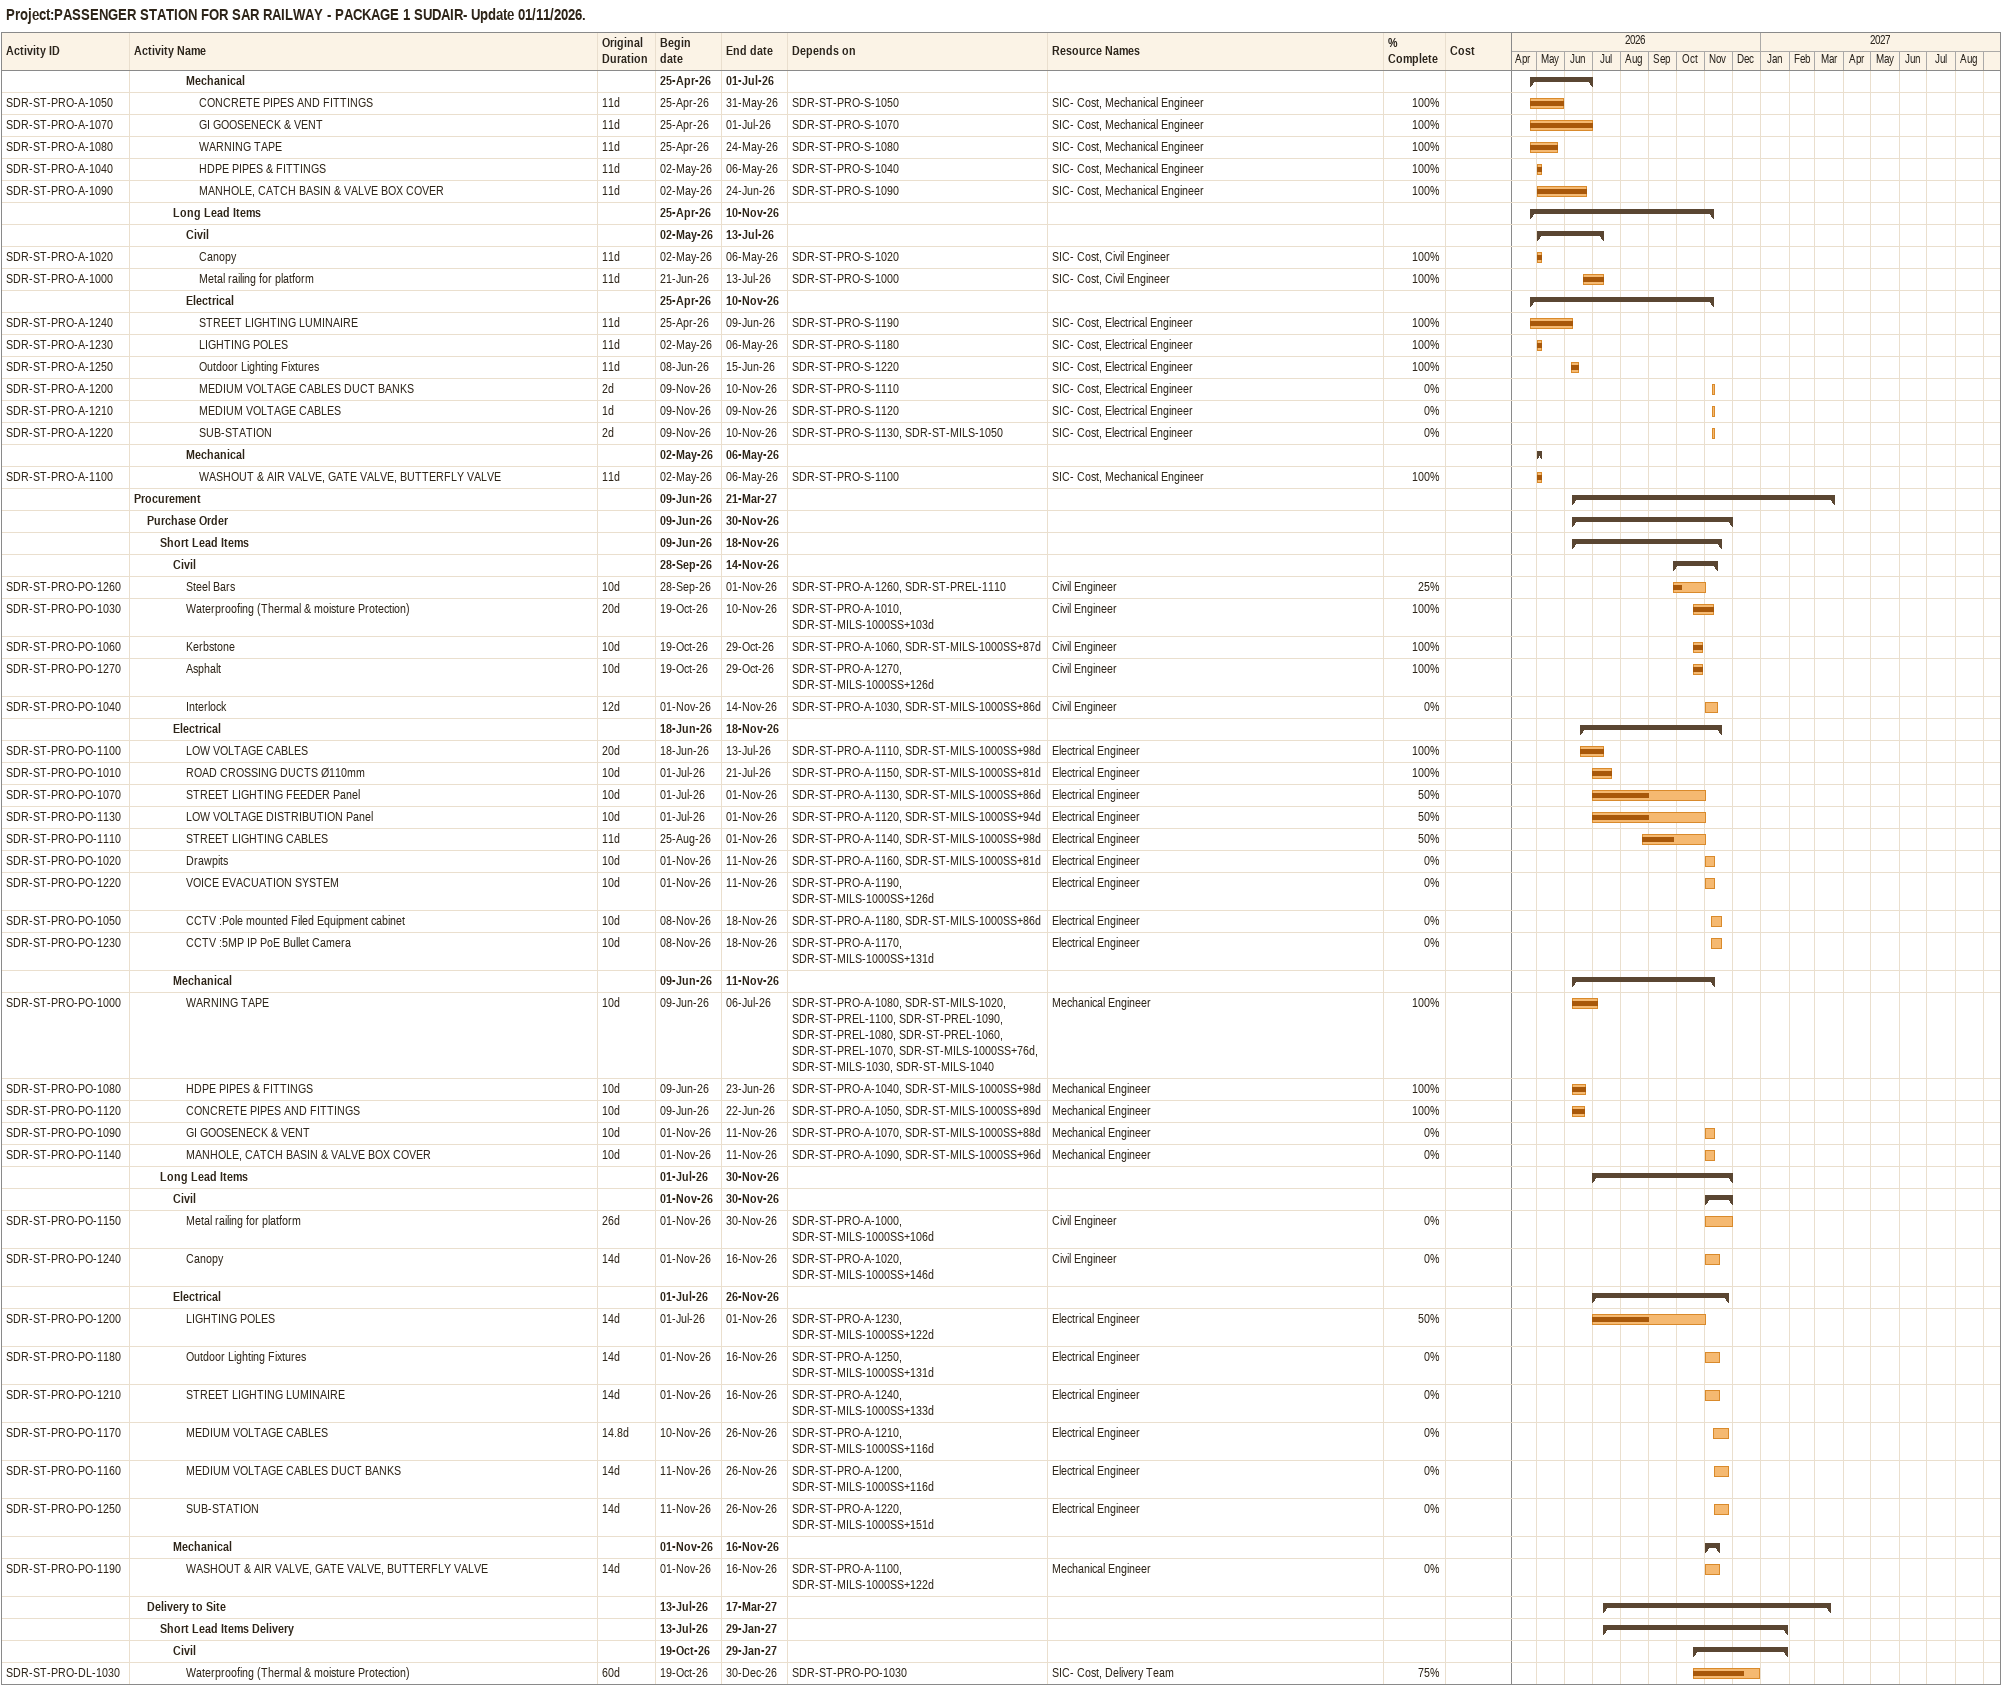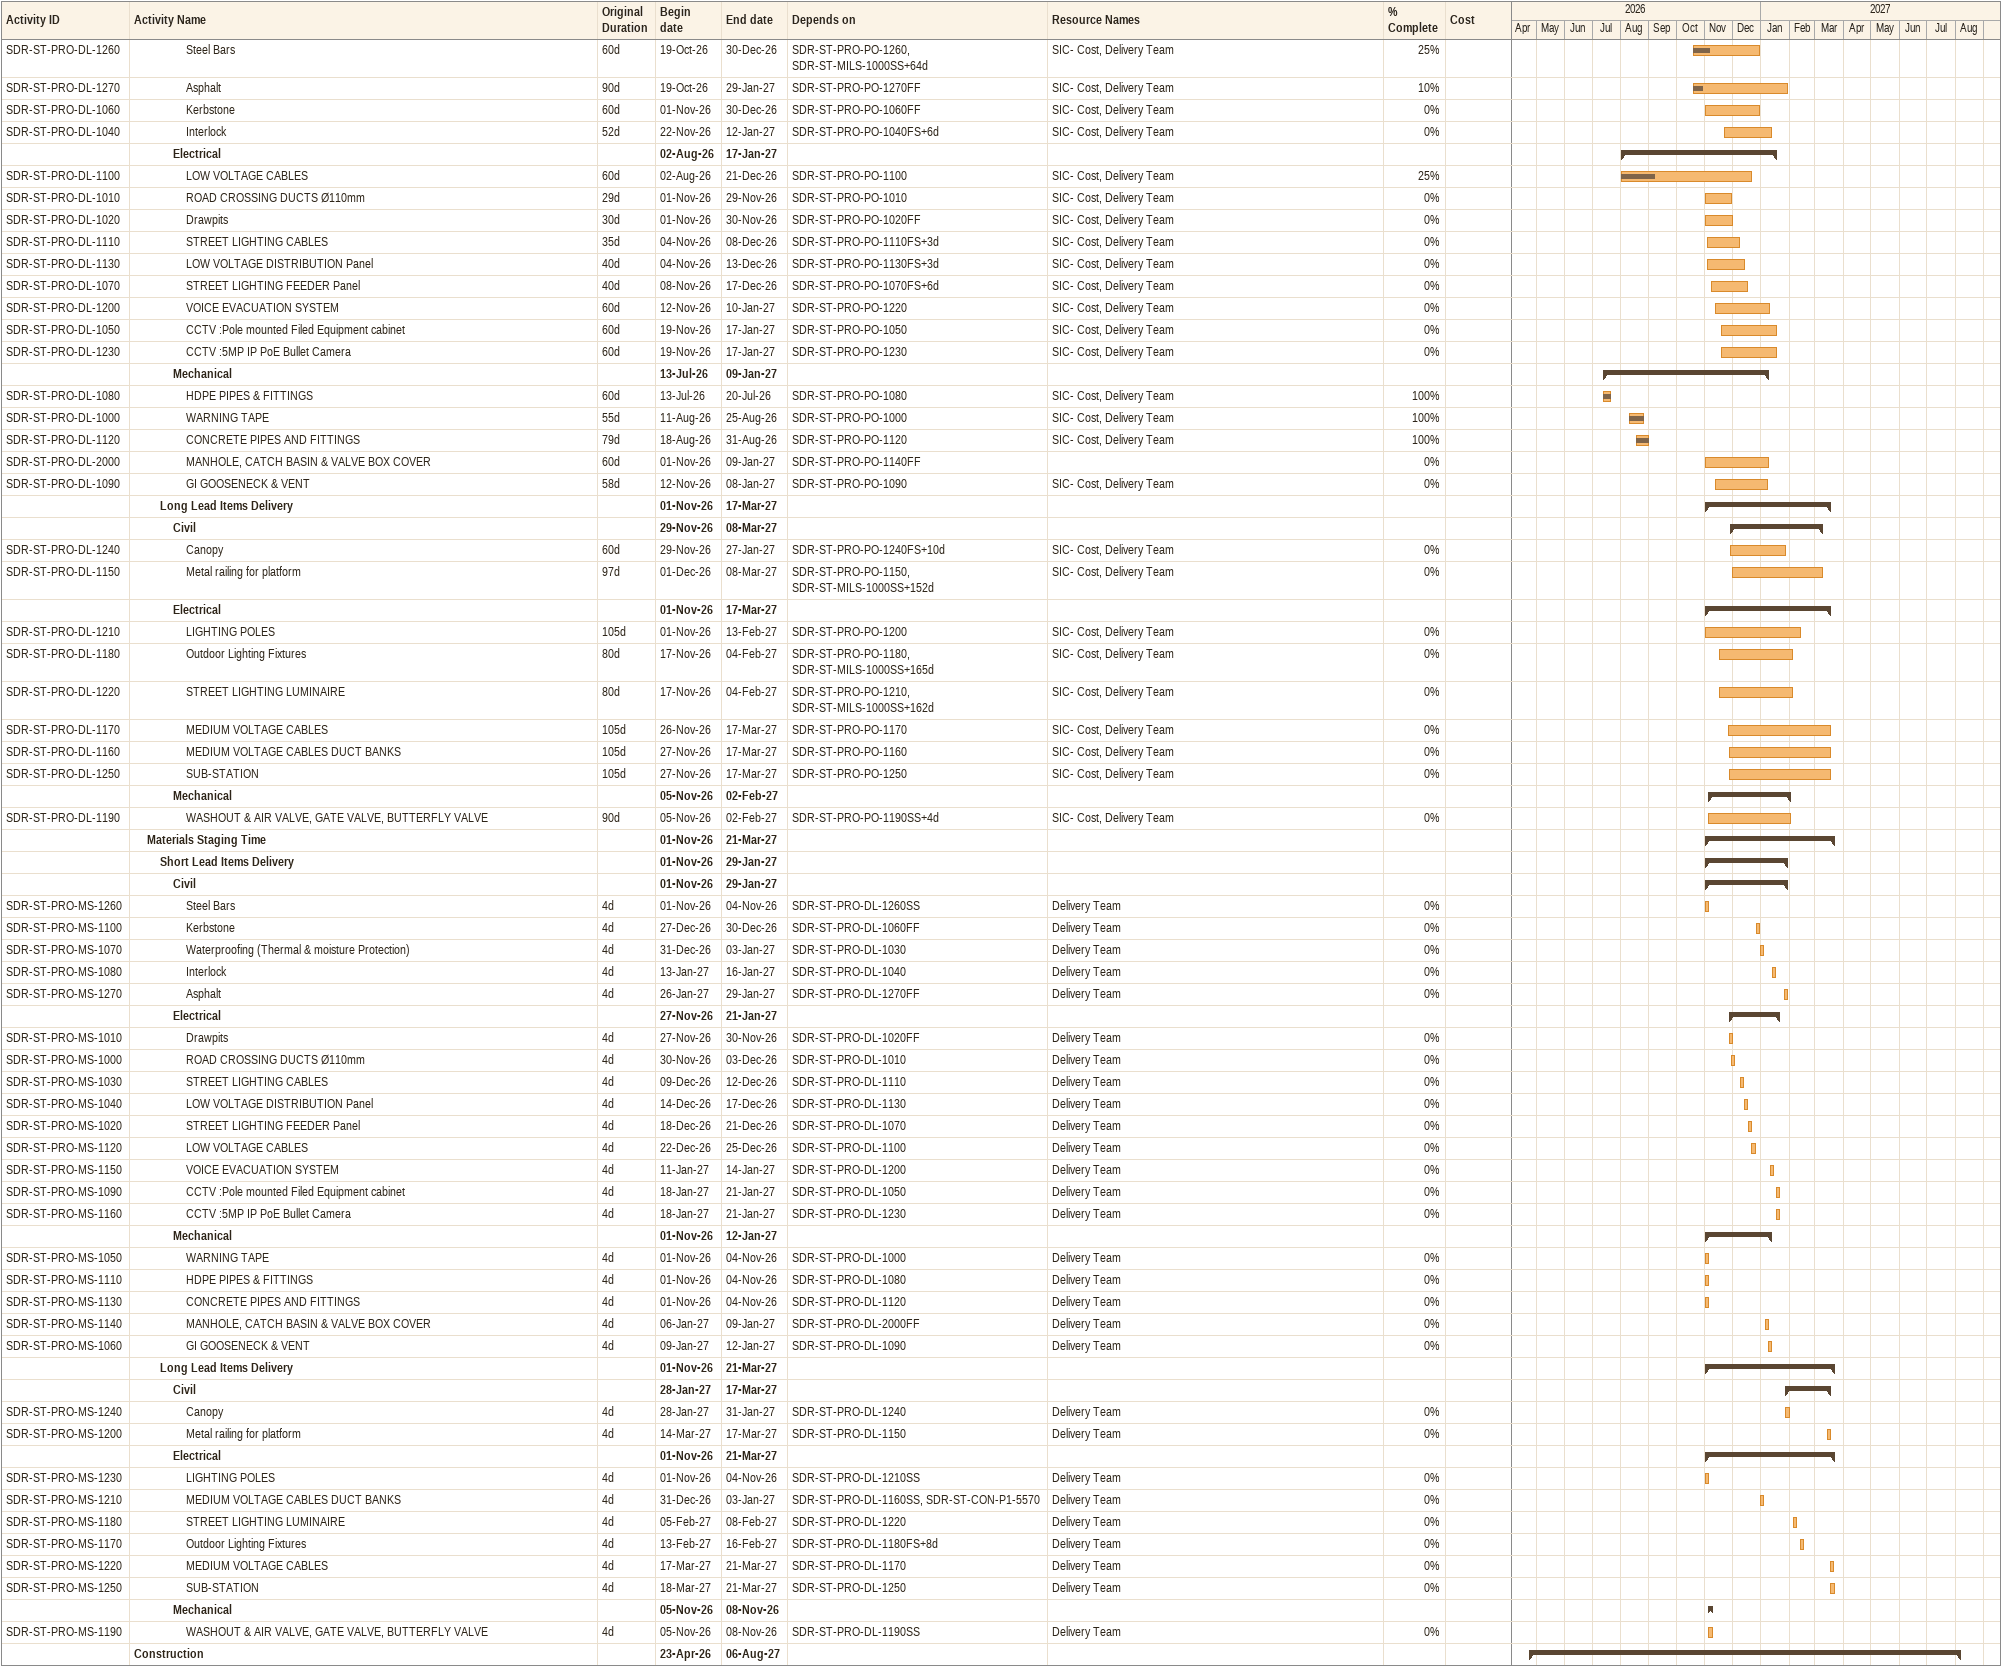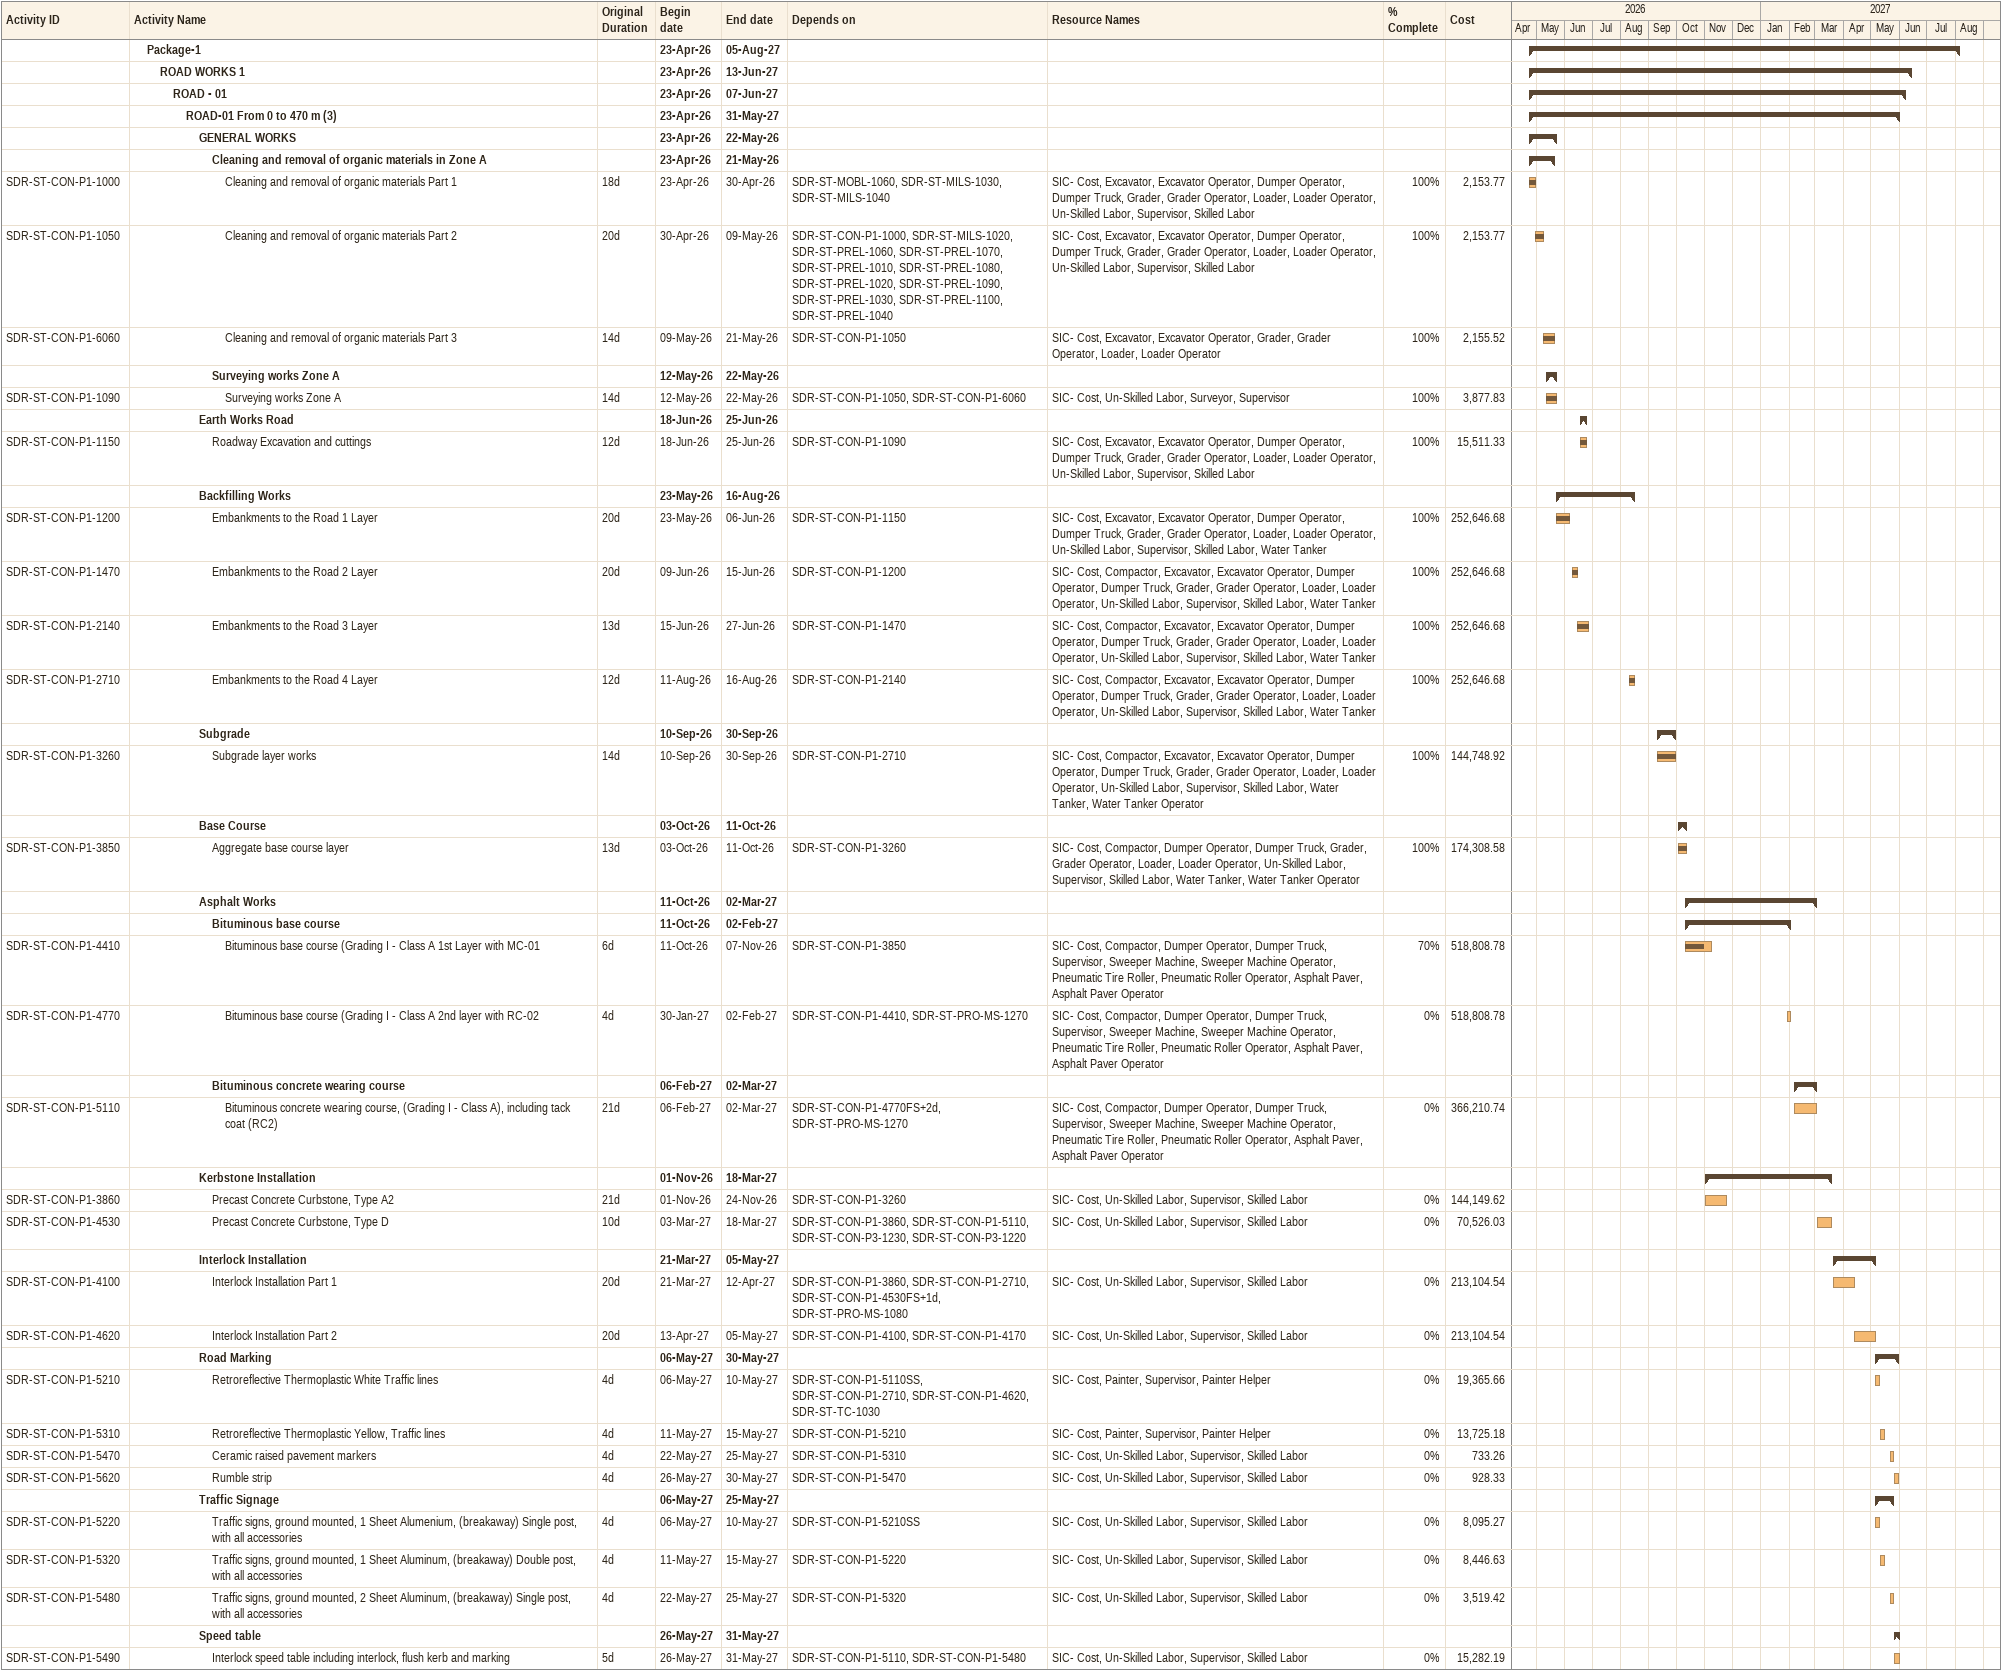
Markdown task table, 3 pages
Project:PASSENGER STATION FOR SAR RAILWAY - PACKAGE 1 SUDAIR- Update 01/11/2026.

| ID | Level | Task | Original duration | Start | Finish | Predecessors | Resources | % complete | Cost |
|---|---|---|---|---|---|---|---|---|---|
|  | 5 | **Mechanical** |  | 2026-04-25 | 2026-07-01 |  |  |  |  |
| SDR-ST-PRO-A-1050 | 6 | CONCRETE PIPES AND FITTINGS | 11d | 2026-04-25 | 2026-05-31 | SDR-ST-PRO-S-1050 | SIC- Cost, Mechanical Engineer | 100 |  |
| SDR-ST-PRO-A-1070 | 6 | GI GOOSENECK & VENT | 11d | 2026-04-25 | 2026-07-01 | SDR-ST-PRO-S-1070 | SIC- Cost, Mechanical Engineer | 100 |  |
| SDR-ST-PRO-A-1080 | 6 | WARNING TAPE | 11d | 2026-04-25 | 2026-05-24 | SDR-ST-PRO-S-1080 | SIC- Cost, Mechanical Engineer | 100 |  |
| SDR-ST-PRO-A-1040 | 6 | HDPE PIPES & FITTINGS | 11d | 2026-05-02 | 2026-05-06 | SDR-ST-PRO-S-1040 | SIC- Cost, Mechanical Engineer | 100 |  |
| SDR-ST-PRO-A-1090 | 6 | MANHOLE, CATCH BASIN & VALVE BOX COVER | 11d | 2026-05-02 | 2026-06-24 | SDR-ST-PRO-S-1090 | SIC- Cost, Mechanical Engineer | 100 |  |
|  | 4 | **Long Lead Items** |  | 2026-04-25 | 2026-11-10 |  |  |  |  |
|  | 5 | **Civil** |  | 2026-05-02 | 2026-07-13 |  |  |  |  |
| SDR-ST-PRO-A-1020 | 6 | Canopy | 11d | 2026-05-02 | 2026-05-06 | SDR-ST-PRO-S-1020 | SIC- Cost, Civil Engineer | 100 |  |
| SDR-ST-PRO-A-1000 | 6 | Metal railing for platform | 11d | 2026-06-21 | 2026-07-13 | SDR-ST-PRO-S-1000 | SIC- Cost, Civil Engineer | 100 |  |
|  | 5 | **Electrical** |  | 2026-04-25 | 2026-11-10 |  |  |  |  |
| SDR-ST-PRO-A-1240 | 6 | STREET LIGHTING LUMINAIRE | 11d | 2026-04-25 | 2026-06-09 | SDR-ST-PRO-S-1190 | SIC- Cost, Electrical Engineer | 100 |  |
| SDR-ST-PRO-A-1230 | 6 | LIGHTING POLES | 11d | 2026-05-02 | 2026-05-06 | SDR-ST-PRO-S-1180 | SIC- Cost, Electrical Engineer | 100 |  |
| SDR-ST-PRO-A-1250 | 6 | Outdoor Lighting Fixtures | 11d | 2026-06-08 | 2026-06-15 | SDR-ST-PRO-S-1220 | SIC- Cost, Electrical Engineer | 100 |  |
| SDR-ST-PRO-A-1200 | 6 | MEDIUM VOLTAGE CABLES DUCT BANKS | 2d | 2026-11-09 | 2026-11-10 | SDR-ST-PRO-S-1110 | SIC- Cost, Electrical Engineer | 0 |  |
| SDR-ST-PRO-A-1210 | 6 | MEDIUM VOLTAGE CABLES | 1d | 2026-11-09 | 2026-11-09 | SDR-ST-PRO-S-1120 | SIC- Cost, Electrical Engineer | 0 |  |
| SDR-ST-PRO-A-1220 | 6 | SUB-STATION | 2d | 2026-11-09 | 2026-11-10 | SDR-ST-PRO-S-1130, SDR-ST-MILS-1050 | SIC- Cost, Electrical Engineer | 0 |  |
|  | 5 | **Mechanical** |  | 2026-05-02 | 2026-05-06 |  |  |  |  |
| SDR-ST-PRO-A-1100 | 6 | WASHOUT & AIR VALVE, GATE VALVE, BUTTERFLY VALVE | 11d | 2026-05-02 | 2026-05-06 | SDR-ST-PRO-S-1100 | SIC- Cost, Mechanical Engineer | 100 |  |
|  | 1 | **Procurement** |  | 2026-06-09 | 2027-03-21 |  |  |  |  |
|  | 2 | **Purchase Order** |  | 2026-06-09 | 2026-11-30 |  |  |  |  |
|  | 3 | **Short Lead Items** |  | 2026-06-09 | 2026-11-18 |  |  |  |  |
|  | 4 | **Civil** |  | 2026-09-28 | 2026-11-14 |  |  |  |  |
| SDR-ST-PRO-PO-1260 | 5 | Steel Bars | 10d | 2026-09-28 | 2026-11-01 | SDR-ST-PRO-A-1260, SDR-ST-PREL-1110 | Civil Engineer | 25 |  |
| SDR-ST-PRO-PO-1030 | 5 | Waterproofing (Thermal & moisture Protection) | 20d | 2026-10-19 | 2026-11-10 | SDR-ST-PRO-A-1010, SDR-ST-MILS-1000SS+103d | Civil Engineer | 100 |  |
| SDR-ST-PRO-PO-1060 | 5 | Kerbstone | 10d | 2026-10-19 | 2026-10-29 | SDR-ST-PRO-A-1060, SDR-ST-MILS-1000SS+87d | Civil Engineer | 100 |  |
| SDR-ST-PRO-PO-1270 | 5 | Asphalt | 10d | 2026-10-19 | 2026-10-29 | SDR-ST-PRO-A-1270, SDR-ST-MILS-1000SS+126d | Civil Engineer | 100 |  |
| SDR-ST-PRO-PO-1040 | 5 | Interlock | 12d | 2026-11-01 | 2026-11-14 | SDR-ST-PRO-A-1030, SDR-ST-MILS-1000SS+86d | Civil Engineer | 0 |  |
|  | 4 | **Electrical** |  | 2026-06-18 | 2026-11-18 |  |  |  |  |
| SDR-ST-PRO-PO-1100 | 5 | LOW VOLTAGE CABLES | 20d | 2026-06-18 | 2026-07-13 | SDR-ST-PRO-A-1110, SDR-ST-MILS-1000SS+98d | Electrical Engineer | 100 |  |
| SDR-ST-PRO-PO-1010 | 5 | ROAD CROSSING DUCTS Ø110mm | 10d | 2026-07-01 | 2026-07-21 | SDR-ST-PRO-A-1150, SDR-ST-MILS-1000SS+81d | Electrical Engineer | 100 |  |
| SDR-ST-PRO-PO-1070 | 5 | STREET LIGHTING FEEDER Panel | 10d | 2026-07-01 | 2026-11-01 | SDR-ST-PRO-A-1130, SDR-ST-MILS-1000SS+86d | Electrical Engineer | 50 |  |
| SDR-ST-PRO-PO-1130 | 5 | LOW VOLTAGE DISTRIBUTION Panel | 10d | 2026-07-01 | 2026-11-01 | SDR-ST-PRO-A-1120, SDR-ST-MILS-1000SS+94d | Electrical Engineer | 50 |  |
| SDR-ST-PRO-PO-1110 | 5 | STREET LIGHTING CABLES | 11d | 2026-08-25 | 2026-11-01 | SDR-ST-PRO-A-1140, SDR-ST-MILS-1000SS+98d | Electrical Engineer | 50 |  |
| SDR-ST-PRO-PO-1020 | 5 | Drawpits | 10d | 2026-11-01 | 2026-11-11 | SDR-ST-PRO-A-1160, SDR-ST-MILS-1000SS+81d | Electrical Engineer | 0 |  |
| SDR-ST-PRO-PO-1220 | 5 | VOICE EVACUATION SYSTEM | 10d | 2026-11-01 | 2026-11-11 | SDR-ST-PRO-A-1190, SDR-ST-MILS-1000SS+126d | Electrical Engineer | 0 |  |
| SDR-ST-PRO-PO-1050 | 5 | CCTV :Pole mounted Filed Equipment cabinet | 10d | 2026-11-08 | 2026-11-18 | SDR-ST-PRO-A-1180, SDR-ST-MILS-1000SS+86d | Electrical Engineer | 0 |  |
| SDR-ST-PRO-PO-1230 | 5 | CCTV :5MP IP PoE Bullet Camera | 10d | 2026-11-08 | 2026-11-18 | SDR-ST-PRO-A-1170, SDR-ST-MILS-1000SS+131d | Electrical Engineer | 0 |  |
|  | 4 | **Mechanical** |  | 2026-06-09 | 2026-11-11 |  |  |  |  |
| SDR-ST-PRO-PO-1000 | 5 | WARNING TAPE | 10d | 2026-06-09 | 2026-07-06 | SDR-ST-PRO-A-1080, SDR-ST-MILS-1020, SDR-ST-PREL-1100, SDR-ST-PREL-1090, SDR-ST-PREL-1080, SDR-ST-PREL-1060, SDR-ST-PREL-1070, SDR-ST-MILS-1000SS+76d, SDR-ST-MILS-1030, SDR-ST-MILS-1040 | Mechanical Engineer | 100 |  |
| SDR-ST-PRO-PO-1080 | 5 | HDPE PIPES & FITTINGS | 10d | 2026-06-09 | 2026-06-23 | SDR-ST-PRO-A-1040, SDR-ST-MILS-1000SS+98d | Mechanical Engineer | 100 |  |
| SDR-ST-PRO-PO-1120 | 5 | CONCRETE PIPES AND FITTINGS | 10d | 2026-06-09 | 2026-06-22 | SDR-ST-PRO-A-1050, SDR-ST-MILS-1000SS+89d | Mechanical Engineer | 100 |  |
| SDR-ST-PRO-PO-1090 | 5 | GI GOOSENECK & VENT | 10d | 2026-11-01 | 2026-11-11 | SDR-ST-PRO-A-1070, SDR-ST-MILS-1000SS+88d | Mechanical Engineer | 0 |  |
| SDR-ST-PRO-PO-1140 | 5 | MANHOLE, CATCH BASIN & VALVE BOX COVER | 10d | 2026-11-01 | 2026-11-11 | SDR-ST-PRO-A-1090, SDR-ST-MILS-1000SS+96d | Mechanical Engineer | 0 |  |
|  | 3 | **Long Lead Items** |  | 2026-07-01 | 2026-11-30 |  |  |  |  |
|  | 4 | **Civil** |  | 2026-11-01 | 2026-11-30 |  |  |  |  |
| SDR-ST-PRO-PO-1150 | 5 | Metal railing for platform | 26d | 2026-11-01 | 2026-11-30 | SDR-ST-PRO-A-1000, SDR-ST-MILS-1000SS+106d | Civil Engineer | 0 |  |
| SDR-ST-PRO-PO-1240 | 5 | Canopy | 14d | 2026-11-01 | 2026-11-16 | SDR-ST-PRO-A-1020, SDR-ST-MILS-1000SS+146d | Civil Engineer | 0 |  |
|  | 4 | **Electrical** |  | 2026-07-01 | 2026-11-26 |  |  |  |  |
| SDR-ST-PRO-PO-1200 | 5 | LIGHTING POLES | 14d | 2026-07-01 | 2026-11-01 | SDR-ST-PRO-A-1230, SDR-ST-MILS-1000SS+122d | Electrical Engineer | 50 |  |
| SDR-ST-PRO-PO-1180 | 5 | Outdoor Lighting Fixtures | 14d | 2026-11-01 | 2026-11-16 | SDR-ST-PRO-A-1250, SDR-ST-MILS-1000SS+131d | Electrical Engineer | 0 |  |
| SDR-ST-PRO-PO-1210 | 5 | STREET LIGHTING LUMINAIRE | 14d | 2026-11-01 | 2026-11-16 | SDR-ST-PRO-A-1240, SDR-ST-MILS-1000SS+133d | Electrical Engineer | 0 |  |
| SDR-ST-PRO-PO-1170 | 5 | MEDIUM VOLTAGE CABLES | 14.8d | 2026-11-10 | 2026-11-26 | SDR-ST-PRO-A-1210, SDR-ST-MILS-1000SS+116d | Electrical Engineer | 0 |  |
| SDR-ST-PRO-PO-1160 | 5 | MEDIUM VOLTAGE CABLES DUCT BANKS | 14d | 2026-11-11 | 2026-11-26 | SDR-ST-PRO-A-1200, SDR-ST-MILS-1000SS+116d | Electrical Engineer | 0 |  |
| SDR-ST-PRO-PO-1250 | 5 | SUB-STATION | 14d | 2026-11-11 | 2026-11-26 | SDR-ST-PRO-A-1220, SDR-ST-MILS-1000SS+151d | Electrical Engineer | 0 |  |
|  | 4 | **Mechanical** |  | 2026-11-01 | 2026-11-16 |  |  |  |  |
| SDR-ST-PRO-PO-1190 | 5 | WASHOUT & AIR VALVE, GATE VALVE, BUTTERFLY VALVE | 14d | 2026-11-01 | 2026-11-16 | SDR-ST-PRO-A-1100, SDR-ST-MILS-1000SS+122d | Mechanical Engineer | 0 |  |
|  | 2 | **Delivery to Site** |  | 2026-07-13 | 2027-03-17 |  |  |  |  |
|  | 3 | **Short Lead Items Delivery** |  | 2026-07-13 | 2027-01-29 |  |  |  |  |
|  | 4 | **Civil** |  | 2026-10-19 | 2027-01-29 |  |  |  |  |
| SDR-ST-PRO-DL-1030 | 5 | Waterproofing (Thermal & moisture Protection) | 60d | 2026-10-19 | 2026-12-30 | SDR-ST-PRO-PO-1030 | SIC- Cost, Delivery Team | 75 |  |
| SDR-ST-PRO-DL-1260 | 5 | Steel Bars | 60d | 2026-10-19 | 2026-12-30 | SDR-ST-PRO-PO-1260, SDR-ST-MILS-1000SS+64d | SIC- Cost, Delivery Team | 25 |  |
| SDR-ST-PRO-DL-1270 | 5 | Asphalt | 90d | 2026-10-19 | 2027-01-29 | SDR-ST-PRO-PO-1270FF | SIC- Cost, Delivery Team | 10 |  |
| SDR-ST-PRO-DL-1060 | 5 | Kerbstone | 60d | 2026-11-01 | 2026-12-30 | SDR-ST-PRO-PO-1060FF | SIC- Cost, Delivery Team | 0 |  |
| SDR-ST-PRO-DL-1040 | 5 | Interlock | 52d | 2026-11-22 | 2027-01-12 | SDR-ST-PRO-PO-1040FS+6d | SIC- Cost, Delivery Team | 0 |  |
|  | 4 | **Electrical** |  | 2026-08-02 | 2027-01-17 |  |  |  |  |
| SDR-ST-PRO-DL-1100 | 5 | LOW VOLTAGE CABLES | 60d | 2026-08-02 | 2026-12-21 | SDR-ST-PRO-PO-1100 | SIC- Cost, Delivery Team | 25 |  |
| SDR-ST-PRO-DL-1010 | 5 | ROAD CROSSING DUCTS Ø110mm | 29d | 2026-11-01 | 2026-11-29 | SDR-ST-PRO-PO-1010 | SIC- Cost, Delivery Team | 0 |  |
| SDR-ST-PRO-DL-1020 | 5 | Drawpits | 30d | 2026-11-01 | 2026-11-30 | SDR-ST-PRO-PO-1020FF | SIC- Cost, Delivery Team | 0 |  |
| SDR-ST-PRO-DL-1110 | 5 | STREET LIGHTING CABLES | 35d | 2026-11-04 | 2026-12-08 | SDR-ST-PRO-PO-1110FS+3d | SIC- Cost, Delivery Team | 0 |  |
| SDR-ST-PRO-DL-1130 | 5 | LOW VOLTAGE DISTRIBUTION Panel | 40d | 2026-11-04 | 2026-12-13 | SDR-ST-PRO-PO-1130FS+3d | SIC- Cost, Delivery Team | 0 |  |
| SDR-ST-PRO-DL-1070 | 5 | STREET LIGHTING FEEDER Panel | 40d | 2026-11-08 | 2026-12-17 | SDR-ST-PRO-PO-1070FS+6d | SIC- Cost, Delivery Team | 0 |  |
| SDR-ST-PRO-DL-1200 | 5 | VOICE EVACUATION SYSTEM | 60d | 2026-11-12 | 2027-01-10 | SDR-ST-PRO-PO-1220 | SIC- Cost, Delivery Team | 0 |  |
| SDR-ST-PRO-DL-1050 | 5 | CCTV :Pole mounted Filed Equipment cabinet | 60d | 2026-11-19 | 2027-01-17 | SDR-ST-PRO-PO-1050 | SIC- Cost, Delivery Team | 0 |  |
| SDR-ST-PRO-DL-1230 | 5 | CCTV :5MP IP PoE Bullet Camera | 60d | 2026-11-19 | 2027-01-17 | SDR-ST-PRO-PO-1230 | SIC- Cost, Delivery Team | 0 |  |
|  | 4 | **Mechanical** |  | 2026-07-13 | 2027-01-09 |  |  |  |  |
| SDR-ST-PRO-DL-1080 | 5 | HDPE PIPES & FITTINGS | 60d | 2026-07-13 | 2026-07-20 | SDR-ST-PRO-PO-1080 | SIC- Cost, Delivery Team | 100 |  |
| SDR-ST-PRO-DL-1000 | 5 | WARNING TAPE | 55d | 2026-08-11 | 2026-08-25 | SDR-ST-PRO-PO-1000 | SIC- Cost, Delivery Team | 100 |  |
| SDR-ST-PRO-DL-1120 | 5 | CONCRETE PIPES AND FITTINGS | 79d | 2026-08-18 | 2026-08-31 | SDR-ST-PRO-PO-1120 | SIC- Cost, Delivery Team | 100 |  |
| SDR-ST-PRO-DL-2000 | 5 | MANHOLE, CATCH BASIN & VALVE BOX COVER | 60d | 2026-11-01 | 2027-01-09 | SDR-ST-PRO-PO-1140FF |  | 0 |  |
| SDR-ST-PRO-DL-1090 | 5 | GI GOOSENECK & VENT | 58d | 2026-11-12 | 2027-01-08 | SDR-ST-PRO-PO-1090 | SIC- Cost, Delivery Team | 0 |  |
|  | 3 | **Long Lead Items Delivery** |  | 2026-11-01 | 2027-03-17 |  |  |  |  |
|  | 4 | **Civil** |  | 2026-11-29 | 2027-03-08 |  |  |  |  |
| SDR-ST-PRO-DL-1240 | 5 | Canopy | 60d | 2026-11-29 | 2027-01-27 | SDR-ST-PRO-PO-1240FS+10d | SIC- Cost, Delivery Team | 0 |  |
| SDR-ST-PRO-DL-1150 | 5 | Metal railing for platform | 97d | 2026-12-01 | 2027-03-08 | SDR-ST-PRO-PO-1150, SDR-ST-MILS-1000SS+152d | SIC- Cost, Delivery Team | 0 |  |
|  | 4 | **Electrical** |  | 2026-11-01 | 2027-03-17 |  |  |  |  |
| SDR-ST-PRO-DL-1210 | 5 | LIGHTING POLES | 105d | 2026-11-01 | 2027-02-13 | SDR-ST-PRO-PO-1200 | SIC- Cost, Delivery Team | 0 |  |
| SDR-ST-PRO-DL-1180 | 5 | Outdoor Lighting Fixtures | 80d | 2026-11-17 | 2027-02-04 | SDR-ST-PRO-PO-1180, SDR-ST-MILS-1000SS+165d | SIC- Cost, Delivery Team | 0 |  |
| SDR-ST-PRO-DL-1220 | 5 | STREET LIGHTING LUMINAIRE | 80d | 2026-11-17 | 2027-02-04 | SDR-ST-PRO-PO-1210, SDR-ST-MILS-1000SS+162d | SIC- Cost, Delivery Team | 0 |  |
| SDR-ST-PRO-DL-1170 | 5 | MEDIUM VOLTAGE CABLES | 105d | 2026-11-26 | 2027-03-17 | SDR-ST-PRO-PO-1170 | SIC- Cost, Delivery Team | 0 |  |
| SDR-ST-PRO-DL-1160 | 5 | MEDIUM VOLTAGE CABLES DUCT BANKS | 105d | 2026-11-27 | 2027-03-17 | SDR-ST-PRO-PO-1160 | SIC- Cost, Delivery Team | 0 |  |
| SDR-ST-PRO-DL-1250 | 5 | SUB-STATION | 105d | 2026-11-27 | 2027-03-17 | SDR-ST-PRO-PO-1250 | SIC- Cost, Delivery Team | 0 |  |
|  | 4 | **Mechanical** |  | 2026-11-05 | 2027-02-02 |  |  |  |  |
| SDR-ST-PRO-DL-1190 | 5 | WASHOUT & AIR VALVE, GATE VALVE, BUTTERFLY VALVE | 90d | 2026-11-05 | 2027-02-02 | SDR-ST-PRO-PO-1190SS+4d | SIC- Cost, Delivery Team | 0 |  |
|  | 2 | **Materials Staging Time** |  | 2026-11-01 | 2027-03-21 |  |  |  |  |
|  | 3 | **Short Lead Items Delivery** |  | 2026-11-01 | 2027-01-29 |  |  |  |  |
|  | 4 | **Civil** |  | 2026-11-01 | 2027-01-29 |  |  |  |  |
| SDR-ST-PRO-MS-1260 | 5 | Steel Bars | 4d | 2026-11-01 | 2026-11-04 | SDR-ST-PRO-DL-1260SS | Delivery Team | 0 |  |
| SDR-ST-PRO-MS-1100 | 5 | Kerbstone | 4d | 2026-12-27 | 2026-12-30 | SDR-ST-PRO-DL-1060FF | Delivery Team | 0 |  |
| SDR-ST-PRO-MS-1070 | 5 | Waterproofing (Thermal & moisture Protection) | 4d | 2026-12-31 | 2027-01-03 | SDR-ST-PRO-DL-1030 | Delivery Team | 0 |  |
| SDR-ST-PRO-MS-1080 | 5 | Interlock | 4d | 2027-01-13 | 2027-01-16 | SDR-ST-PRO-DL-1040 | Delivery Team | 0 |  |
| SDR-ST-PRO-MS-1270 | 5 | Asphalt | 4d | 2027-01-26 | 2027-01-29 | SDR-ST-PRO-DL-1270FF | Delivery Team | 0 |  |
|  | 4 | **Electrical** |  | 2026-11-27 | 2027-01-21 |  |  |  |  |
| SDR-ST-PRO-MS-1010 | 5 | Drawpits | 4d | 2026-11-27 | 2026-11-30 | SDR-ST-PRO-DL-1020FF | Delivery Team | 0 |  |
| SDR-ST-PRO-MS-1000 | 5 | ROAD CROSSING DUCTS Ø110mm | 4d | 2026-11-30 | 2026-12-03 | SDR-ST-PRO-DL-1010 | Delivery Team | 0 |  |
| SDR-ST-PRO-MS-1030 | 5 | STREET LIGHTING CABLES | 4d | 2026-12-09 | 2026-12-12 | SDR-ST-PRO-DL-1110 | Delivery Team | 0 |  |
| SDR-ST-PRO-MS-1040 | 5 | LOW VOLTAGE DISTRIBUTION Panel | 4d | 2026-12-14 | 2026-12-17 | SDR-ST-PRO-DL-1130 | Delivery Team | 0 |  |
| SDR-ST-PRO-MS-1020 | 5 | STREET LIGHTING FEEDER Panel | 4d | 2026-12-18 | 2026-12-21 | SDR-ST-PRO-DL-1070 | Delivery Team | 0 |  |
| SDR-ST-PRO-MS-1120 | 5 | LOW VOLTAGE CABLES | 4d | 2026-12-22 | 2026-12-25 | SDR-ST-PRO-DL-1100 | Delivery Team | 0 |  |
| SDR-ST-PRO-MS-1150 | 5 | VOICE EVACUATION SYSTEM | 4d | 2027-01-11 | 2027-01-14 | SDR-ST-PRO-DL-1200 | Delivery Team | 0 |  |
| SDR-ST-PRO-MS-1090 | 5 | CCTV :Pole mounted Filed Equipment cabinet | 4d | 2027-01-18 | 2027-01-21 | SDR-ST-PRO-DL-1050 | Delivery Team | 0 |  |
| SDR-ST-PRO-MS-1160 | 5 | CCTV :5MP IP PoE Bullet Camera | 4d | 2027-01-18 | 2027-01-21 | SDR-ST-PRO-DL-1230 | Delivery Team | 0 |  |
|  | 4 | **Mechanical** |  | 2026-11-01 | 2027-01-12 |  |  |  |  |
| SDR-ST-PRO-MS-1050 | 5 | WARNING TAPE | 4d | 2026-11-01 | 2026-11-04 | SDR-ST-PRO-DL-1000 | Delivery Team | 0 |  |
| SDR-ST-PRO-MS-1110 | 5 | HDPE PIPES & FITTINGS | 4d | 2026-11-01 | 2026-11-04 | SDR-ST-PRO-DL-1080 | Delivery Team | 0 |  |
| SDR-ST-PRO-MS-1130 | 5 | CONCRETE PIPES AND FITTINGS | 4d | 2026-11-01 | 2026-11-04 | SDR-ST-PRO-DL-1120 | Delivery Team | 0 |  |
| SDR-ST-PRO-MS-1140 | 5 | MANHOLE, CATCH BASIN & VALVE BOX COVER | 4d | 2027-01-06 | 2027-01-09 | SDR-ST-PRO-DL-2000FF | Delivery Team | 0 |  |
| SDR-ST-PRO-MS-1060 | 5 | GI GOOSENECK & VENT | 4d | 2027-01-09 | 2027-01-12 | SDR-ST-PRO-DL-1090 | Delivery Team | 0 |  |
|  | 3 | **Long Lead Items Delivery** |  | 2026-11-01 | 2027-03-21 |  |  |  |  |
|  | 4 | **Civil** |  | 2027-01-28 | 2027-03-17 |  |  |  |  |
| SDR-ST-PRO-MS-1240 | 5 | Canopy | 4d | 2027-01-28 | 2027-01-31 | SDR-ST-PRO-DL-1240 | Delivery Team | 0 |  |
| SDR-ST-PRO-MS-1200 | 5 | Metal railing for platform | 4d | 2027-03-14 | 2027-03-17 | SDR-ST-PRO-DL-1150 | Delivery Team | 0 |  |
|  | 4 | **Electrical** |  | 2026-11-01 | 2027-03-21 |  |  |  |  |
| SDR-ST-PRO-MS-1230 | 5 | LIGHTING POLES | 4d | 2026-11-01 | 2026-11-04 | SDR-ST-PRO-DL-1210SS | Delivery Team | 0 |  |
| SDR-ST-PRO-MS-1210 | 5 | MEDIUM VOLTAGE CABLES DUCT BANKS | 4d | 2026-12-31 | 2027-01-03 | SDR-ST-PRO-DL-1160SS, SDR-ST-CON-P1-5570 | Delivery Team | 0 |  |
| SDR-ST-PRO-MS-1180 | 5 | STREET LIGHTING LUMINAIRE | 4d | 2027-02-05 | 2027-02-08 | SDR-ST-PRO-DL-1220 | Delivery Team | 0 |  |
| SDR-ST-PRO-MS-1170 | 5 | Outdoor Lighting Fixtures | 4d | 2027-02-13 | 2027-02-16 | SDR-ST-PRO-DL-1180FS+8d | Delivery Team | 0 |  |
| SDR-ST-PRO-MS-1220 | 5 | MEDIUM VOLTAGE CABLES | 4d | 2027-03-17 | 2027-03-21 | SDR-ST-PRO-DL-1170 | Delivery Team | 0 |  |
| SDR-ST-PRO-MS-1250 | 5 | SUB-STATION | 4d | 2027-03-18 | 2027-03-21 | SDR-ST-PRO-DL-1250 | Delivery Team | 0 |  |
|  | 4 | **Mechanical** |  | 2026-11-05 | 2026-11-08 |  |  |  |  |
| SDR-ST-PRO-MS-1190 | 5 | WASHOUT & AIR VALVE, GATE VALVE, BUTTERFLY VALVE | 4d | 2026-11-05 | 2026-11-08 | SDR-ST-PRO-DL-1190SS | Delivery Team | 0 |  |
|  | 1 | **Construction** |  | 2026-04-23 | 2027-08-06 |  |  |  |  |
|  | 2 | **Package-1** |  | 2026-04-23 | 2027-08-05 |  |  |  |  |
|  | 3 | **ROAD WORKS 1** |  | 2026-04-23 | 2027-06-13 |  |  |  |  |
|  | 4 | **ROAD - 01** |  | 2026-04-23 | 2027-06-07 |  |  |  |  |
|  | 5 | **ROAD-01 From 0 to 470 m (3)** |  | 2026-04-23 | 2027-05-31 |  |  |  |  |
|  | 6 | **GENERAL WORKS** |  | 2026-04-23 | 2026-05-22 |  |  |  |  |
|  | 7 | **Cleaning and removal of organic materials in Zone A** |  | 2026-04-23 | 2026-05-21 |  |  |  |  |
| SDR-ST-CON-P1-1000 | 8 | Cleaning and removal of organic materials Part 1 | 18d | 2026-04-23 | 2026-04-30 | SDR-ST-MOBL-1060, SDR-ST-MILS-1030, SDR-ST-MILS-1040 | SIC- Cost, Excavator, Excavator Operator, Dumper Operator, Dumper Truck, Grader, Grader Operator, Loader, Loader Operator, Un-Skilled Labor, Supervisor, Skilled Labor | 100 | 2153.77 |
| SDR-ST-CON-P1-1050 | 8 | Cleaning and removal of organic materials Part 2 | 20d | 2026-04-30 | 2026-05-09 | SDR-ST-CON-P1-1000, SDR-ST-MILS-1020, SDR-ST-PREL-1060, SDR-ST-PREL-1070, SDR-ST-PREL-1010, SDR-ST-PREL-1080, SDR-ST-PREL-1020, SDR-ST-PREL-1090, SDR-ST-PREL-1030, SDR-ST-PREL-1100, SDR-ST-PREL-1040 | SIC- Cost, Excavator, Excavator Operator, Dumper Operator, Dumper Truck, Grader, Grader Operator, Loader, Loader Operator, Un-Skilled Labor, Supervisor, Skilled Labor | 100 | 2153.77 |
| SDR-ST-CON-P1-6060 | 8 | Cleaning and removal of organic materials Part 3 | 14d | 2026-05-09 | 2026-05-21 | SDR-ST-CON-P1-1050 | SIC- Cost, Excavator, Excavator Operator, Grader, Grader Operator, Loader, Loader Operator | 100 | 2155.52 |
|  | 7 | **Surveying works Zone A** |  | 2026-05-12 | 2026-05-22 |  |  |  |  |
| SDR-ST-CON-P1-1090 | 8 | Surveying works Zone A | 14d | 2026-05-12 | 2026-05-22 | SDR-ST-CON-P1-1050, SDR-ST-CON-P1-6060 | SIC- Cost, Un-Skilled Labor, Surveyor, Supervisor | 100 | 3877.83 |
|  | 6 | **Earth Works Road** |  | 2026-06-18 | 2026-06-25 |  |  |  |  |
| SDR-ST-CON-P1-1150 | 7 | Roadway Excavation and cuttings | 12d | 2026-06-18 | 2026-06-25 | SDR-ST-CON-P1-1090 | SIC- Cost, Excavator, Excavator Operator, Dumper Operator, Dumper Truck, Grader, Grader Operator, Loader, Loader Operator, Un-Skilled Labor, Supervisor, Skilled Labor | 100 | 15511.33 |
|  | 6 | **Backfilling Works** |  | 2026-05-23 | 2026-08-16 |  |  |  |  |
| SDR-ST-CON-P1-1200 | 7 | Embankments to the Road 1 Layer | 20d | 2026-05-23 | 2026-06-06 | SDR-ST-CON-P1-1150 | SIC- Cost, Excavator, Excavator Operator, Dumper Operator, Dumper Truck, Grader, Grader Operator, Loader, Loader Operator, Un-Skilled Labor, Supervisor, Skilled Labor, Water Tanker | 100 | 252646.68 |
| SDR-ST-CON-P1-1470 | 7 | Embankments to the Road 2 Layer | 20d | 2026-06-09 | 2026-06-15 | SDR-ST-CON-P1-1200 | SIC- Cost, Compactor, Excavator, Excavator Operator, Dumper Operator, Dumper Truck, Grader, Grader Operator, Loader, Loader Operator, Un-Skilled Labor, Supervisor, Skilled Labor, Water Tanker | 100 | 252646.68 |
| SDR-ST-CON-P1-2140 | 7 | Embankments to the Road 3 Layer | 13d | 2026-06-15 | 2026-06-27 | SDR-ST-CON-P1-1470 | SIC- Cost, Compactor, Excavator, Excavator Operator, Dumper Operator, Dumper Truck, Grader, Grader Operator, Loader, Loader Operator, Un-Skilled Labor, Supervisor, Skilled Labor, Water Tanker | 100 | 252646.68 |
| SDR-ST-CON-P1-2710 | 7 | Embankments to the Road 4 Layer | 12d | 2026-08-11 | 2026-08-16 | SDR-ST-CON-P1-2140 | SIC- Cost, Compactor, Excavator, Excavator Operator, Dumper Operator, Dumper Truck, Grader, Grader Operator, Loader, Loader Operator, Un-Skilled Labor, Supervisor, Skilled Labor, Water Tanker | 100 | 252646.68 |
|  | 6 | **Subgrade** |  | 2026-09-10 | 2026-09-30 |  |  |  |  |
| SDR-ST-CON-P1-3260 | 7 | Subgrade layer works | 14d | 2026-09-10 | 2026-09-30 | SDR-ST-CON-P1-2710 | SIC- Cost, Compactor, Excavator, Excavator Operator, Dumper Operator, Dumper Truck, Grader, Grader Operator, Loader, Loader Operator, Un-Skilled Labor, Supervisor, Skilled Labor, Water Tanker, Water Tanker Operator | 100 | 144748.92 |
|  | 6 | **Base Course** |  | 2026-10-03 | 2026-10-11 |  |  |  |  |
| SDR-ST-CON-P1-3850 | 7 | Aggregate base course layer | 13d | 2026-10-03 | 2026-10-11 | SDR-ST-CON-P1-3260 | SIC- Cost, Compactor, Dumper Operator, Dumper Truck, Grader, Grader Operator, Loader, Loader Operator, Un-Skilled Labor, Supervisor, Skilled Labor, Water Tanker, Water Tanker Operator | 100 | 174308.58 |
|  | 6 | **Asphalt Works** |  | 2026-10-11 | 2027-03-02 |  |  |  |  |
|  | 7 | **Bituminous base course** |  | 2026-10-11 | 2027-02-02 |  |  |  |  |
| SDR-ST-CON-P1-4410 | 8 | Bituminous base course (Grading I - Class A 1st Layer with MC-01 | 6d | 2026-10-11 | 2026-11-07 | SDR-ST-CON-P1-3850 | SIC- Cost, Compactor, Dumper Operator, Dumper Truck, Supervisor, Sweeper Machine, Sweeper Machine Operator, Pneumatic Tire Roller, Pneumatic Roller Operator, Asphalt Paver, Asphalt Paver Operator | 70 | 518808.78 |
| SDR-ST-CON-P1-4770 | 8 | Bituminous base course (Grading I - Class A 2nd layer with RC-02 | 4d | 2027-01-30 | 2027-02-02 | SDR-ST-CON-P1-4410, SDR-ST-PRO-MS-1270 | SIC- Cost, Compactor, Dumper Operator, Dumper Truck, Supervisor, Sweeper Machine, Sweeper Machine Operator, Pneumatic Tire Roller, Pneumatic Roller Operator, Asphalt Paver, Asphalt Paver Operator | 0 | 518808.78 |
|  | 7 | **Bituminous concrete wearing course** |  | 2027-02-06 | 2027-03-02 |  |  |  |  |
| SDR-ST-CON-P1-5110 | 8 | Bituminous concrete wearing course, (Grading I - Class A), including tack coat (RC2) | 21d | 2027-02-06 | 2027-03-02 | SDR-ST-CON-P1-4770FS+2d, SDR-ST-PRO-MS-1270 | SIC- Cost, Compactor, Dumper Operator, Dumper Truck, Supervisor, Sweeper Machine, Sweeper Machine Operator, Pneumatic Tire Roller, Pneumatic Roller Operator, Asphalt Paver, Asphalt Paver Operator | 0 | 366210.74 |
|  | 6 | **Kerbstone Installation** |  | 2026-11-01 | 2027-03-18 |  |  |  |  |
| SDR-ST-CON-P1-3860 | 7 | Precast Concrete Curbstone, Type A2 | 21d | 2026-11-01 | 2026-11-24 | SDR-ST-CON-P1-3260 | SIC- Cost, Un-Skilled Labor, Supervisor, Skilled Labor | 0 | 144149.62 |
| SDR-ST-CON-P1-4530 | 7 | Precast Concrete Curbstone, Type D | 10d | 2027-03-03 | 2027-03-18 | SDR-ST-CON-P1-3860, SDR-ST-CON-P1-5110, SDR-ST-CON-P3-1230, SDR-ST-CON-P3-1220 | SIC- Cost, Un-Skilled Labor, Supervisor, Skilled Labor | 0 | 70526.03 |
|  | 6 | **Interlock Installation** |  | 2027-03-21 | 2027-05-05 |  |  |  |  |
| SDR-ST-CON-P1-4100 | 7 | Interlock Installation Part 1 | 20d | 2027-03-21 | 2027-04-12 | SDR-ST-CON-P1-3860, SDR-ST-CON-P1-2710, SDR-ST-CON-P1-4530FS+1d, SDR-ST-PRO-MS-1080 | SIC- Cost, Un-Skilled Labor, Supervisor, Skilled Labor | 0 | 213104.54 |
| SDR-ST-CON-P1-4620 | 7 | Interlock Installation Part 2 | 20d | 2027-04-13 | 2027-05-05 | SDR-ST-CON-P1-4100, SDR-ST-CON-P1-4170 | SIC- Cost, Un-Skilled Labor, Supervisor, Skilled Labor | 0 | 213104.54 |
|  | 6 | **Road Marking** |  | 2027-05-06 | 2027-05-30 |  |  |  |  |
| SDR-ST-CON-P1-5210 | 7 | Retroreflective Thermoplastic White Traffic lines | 4d | 2027-05-06 | 2027-05-10 | SDR-ST-CON-P1-5110SS, SDR-ST-CON-P1-2710, SDR-ST-CON-P1-4620, SDR-ST-TC-1030 | SIC- Cost, Painter, Supervisor, Painter Helper | 0 | 19365.66 |
| SDR-ST-CON-P1-5310 | 7 | Retroreflective Thermoplastic Yellow, Traffic lines | 4d | 2027-05-11 | 2027-05-15 | SDR-ST-CON-P1-5210 | SIC- Cost, Painter, Supervisor, Painter Helper | 0 | 13725.18 |
| SDR-ST-CON-P1-5470 | 7 | Ceramic raised pavement markers | 4d | 2027-05-22 | 2027-05-25 | SDR-ST-CON-P1-5310 | SIC- Cost, Un-Skilled Labor, Supervisor, Skilled Labor | 0 | 733.26 |
| SDR-ST-CON-P1-5620 | 7 | Rumble strip | 4d | 2027-05-26 | 2027-05-30 | SDR-ST-CON-P1-5470 | SIC- Cost, Un-Skilled Labor, Supervisor, Skilled Labor | 0 | 928.33 |
|  | 6 | **Traffic Signage** |  | 2027-05-06 | 2027-05-25 |  |  |  |  |
| SDR-ST-CON-P1-5220 | 7 | Traffic signs, ground mounted, 1 Sheet Alumenium, (breakaway) Single post, with all accessories | 4d | 2027-05-06 | 2027-05-10 | SDR-ST-CON-P1-5210SS | SIC- Cost, Un-Skilled Labor, Supervisor, Skilled Labor | 0 | 8095.27 |
| SDR-ST-CON-P1-5320 | 7 | Traffic signs, ground mounted, 1 Sheet Aluminum, (breakaway) Double post, with all accessories | 4d | 2027-05-11 | 2027-05-15 | SDR-ST-CON-P1-5220 | SIC- Cost, Un-Skilled Labor, Supervisor, Skilled Labor | 0 | 8446.63 |
| SDR-ST-CON-P1-5480 | 7 | Traffic signs, ground mounted, 2 Sheet Aluminum, (breakaway) Single post, with all accessories | 4d | 2027-05-22 | 2027-05-25 | SDR-ST-CON-P1-5320 | SIC- Cost, Un-Skilled Labor, Supervisor, Skilled Labor | 0 | 3519.42 |
|  | 6 | **Speed table** |  | 2027-05-26 | 2027-05-31 |  |  |  |  |
| SDR-ST-CON-P1-5490 | 7 | Interlock speed table including interlock, flush kerb and marking | 5d | 2027-05-26 | 2027-05-31 | SDR-ST-CON-P1-5110, SDR-ST-CON-P1-5480 | SIC- Cost, Un-Skilled Labor, Supervisor, Skilled Labor | 0 | 15282.19 |
